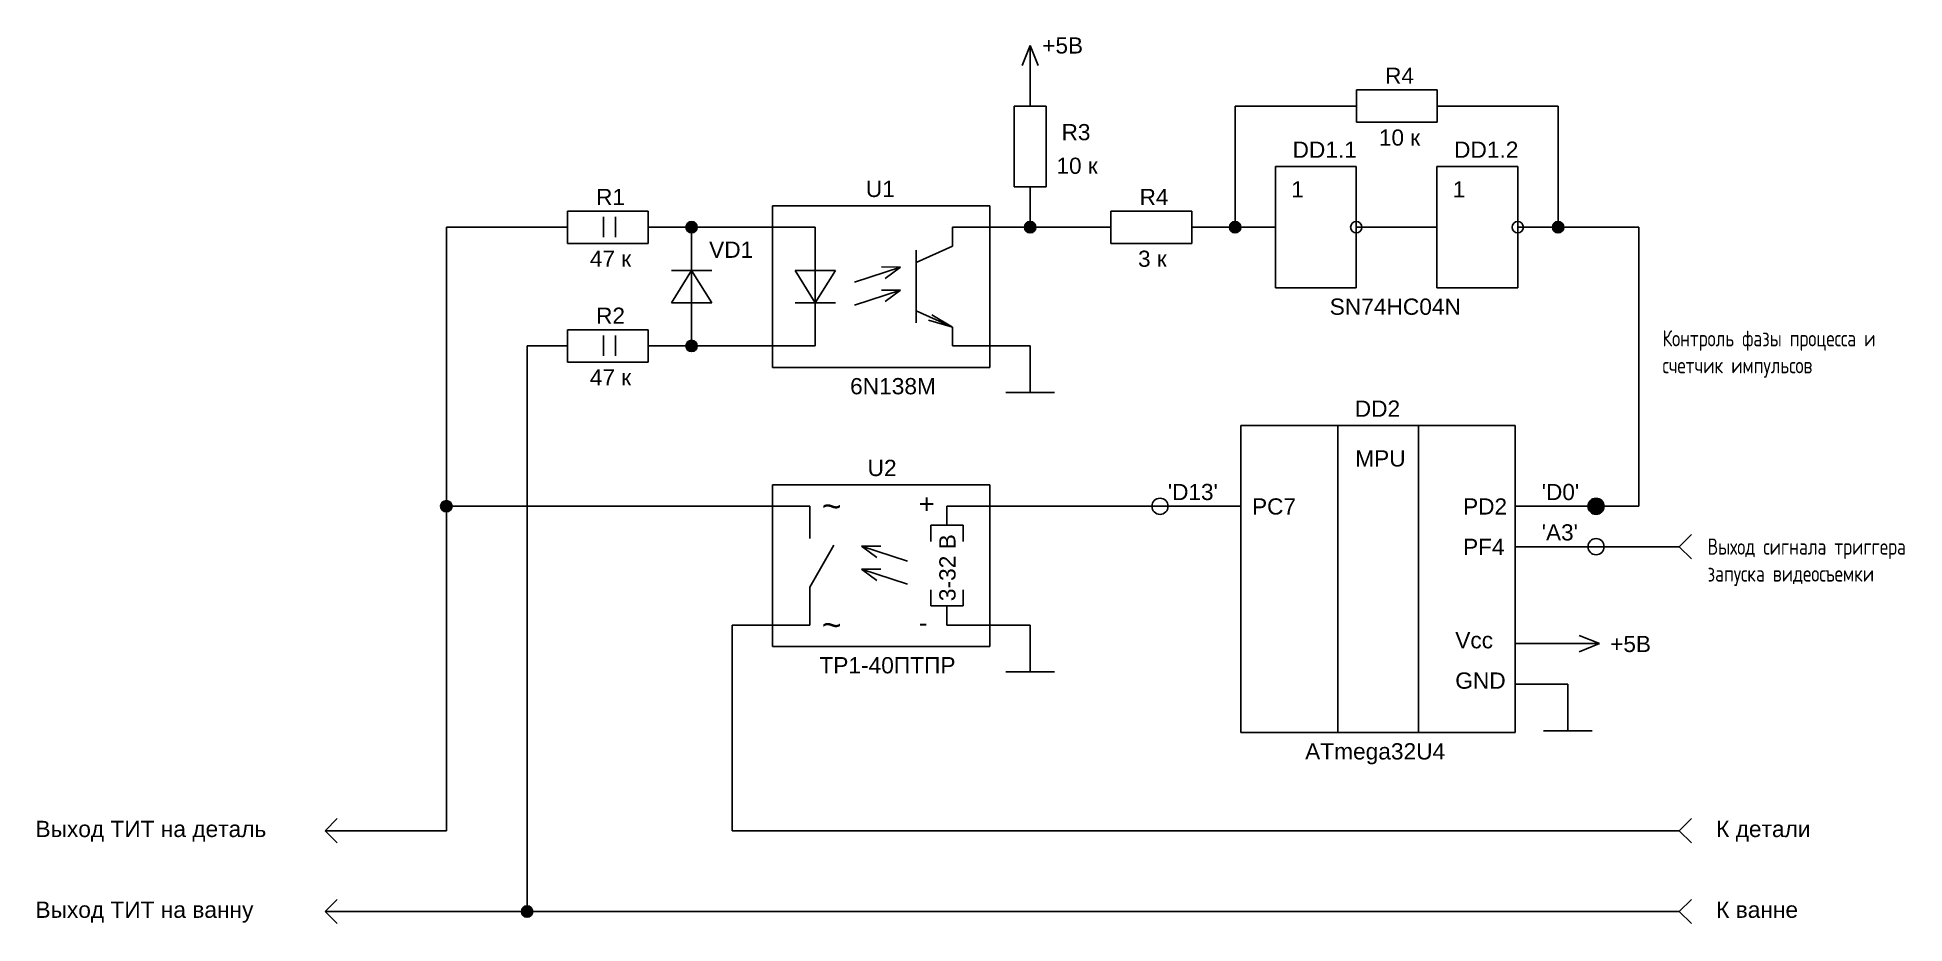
# Model space of a CAD drawing. Header units: millimetres. Extents: x 20 to 251, y 23 to 133.
import ezdxf

# ---------------------------------------------------------------- set-up
doc = ezdxf.new("R2010")
doc.units = ezdxf.units.MM
doc.layers.add('1', color=3, linetype='Continuous')
doc.styles.add('Annotative', font='romans.shx', dxfattribs={"width": 0.75})
doc.styles.get("Standard").update_dxf_attribs({"font": ''})
doc.styles.get('Standard').set_extended_font_data('Arial')

msp = doc.modelspace()

# ---------------------------------------------------------------- hatches: boundary and pattern name
at = {"linetype": 'Continuous'}
h = msp.add_hatch(color=0, dxfattribs=at)
edge = h.paths.add_edge_path()
edge.add_arc((100.9, 109.5), 0.702, 359.64, 719.64)
h = msp.add_hatch(color=0, dxfattribs=at)
edge = h.paths.add_edge_path()
edge.add_arc((142.82, 109.5), 0.702, 359.64, 719.64)
h = msp.add_hatch(color=0, dxfattribs=at)
edge = h.paths.add_edge_path()
edge.add_arc((168.2, 109.5), 0.702, 359.64, 719.64)
h = msp.add_hatch(color=0, dxfattribs=at)
edge = h.paths.add_edge_path()
edge.add_arc((208.2, 109.5), 0.702, 359.64, 719.64)
h = msp.add_hatch(color=0, dxfattribs=at)
edge = h.paths.add_edge_path()
edge.add_arc((100.9, 94.8), 0.702, 359.64, 719.64)
h = msp.add_hatch(color=0, dxfattribs=at)
edge = h.paths.add_edge_path()
edge.add_arc((70.52, 74.96), 0.702, 359.64, 719.64)
h = msp.add_hatch(color=256)
h.dxf.hatch_style = 1
edge = h.paths.add_edge_path()
edge.add_arc((212.9, 74.96), 1, 359.64, 719.64)
h = msp.add_hatch(color=0, dxfattribs=at)
edge = h.paths.add_edge_path()
edge.add_arc((80.52, 24.8), 0.702, 359.64, 719.64)

# ---------------------------------------------------------------- linework, layer by layer
at = {"color": 0}
for p, q in [((142.82, 132), (141.82, 129.5)), ((142.82, 124.5), (142.82, 132)), ((142.82, 132), (143.82, 129.5)), ((142.82, 124.5), (142.82, 129.5)), ((183.23, 126.5), (183.23, 122.5)), ((183.23, 126.5), (193.24, 126.5)), ((193.24, 126.5), (193.24, 122.5)), ((193.24, 124.5), (198.62, 124.5)), ((183.23, 122.5), (193.24, 122.5)), ((85.52, 111.5), (85.52, 107.5)), ((85.52, 111.5), (95.52, 111.5)), ((95.52, 111.5), (95.52, 107.5)), ((152.82, 111.5), (152.82, 107.5)), ((152.82, 111.5), (162.82, 111.5)), ((162.82, 111.5), (162.82, 107.5)), ((89.98, 110.77), (89.98, 108.27)), ((91.48, 110.77), (91.48, 108.27)), ((95.52, 109.5), (100.9, 109.5)), ((162.82, 109.5), (168.2, 109.5)), ((85.52, 107.5), (95.52, 107.5)), ((152.82, 107.5), (162.82, 107.5)), ((85.52, 96.8), (85.52, 92.8)), ((85.52, 96.8), (95.52, 96.8)), ((89.98, 96.08), (89.98, 93.58)), ((91.48, 96.08), (91.48, 93.58)), ((95.52, 96.8), (95.52, 92.8)), ((85.52, 92.8), (95.52, 92.8)), ((95.52, 94.8), (100.9, 94.8)), ((209.4, 57.96), (213.31, 57.96)), ((213.31, 57.96), (210.81, 58.96)), ((213.31, 57.96), (210.81, 56.96))]:
    msp.add_line(p, q, dxfattribs=at)
for p, q in [((140.82, 124.5), (144.82, 124.5)), ((140.82, 114.5), (140.82, 124.5)), ((144.82, 124.5), (144.82, 114.5)), ((178.23, 124.5), (168.2, 124.5)), ((168.2, 124.5), (168.2, 109.5)), ((178.23, 124.5), (183.23, 124.5)), ((198.62, 124.5), (208.2, 124.5)), ((208.2, 124.5), (208.2, 109.5)), ((173.2, 117), (173.2, 102)), ((183.2, 117), (173.2, 117)), ((183.2, 102), (183.2, 117)), ((193.2, 117), (193.2, 102)), ((203.2, 117), (193.2, 117)), ((203.2, 102), (203.2, 117)), ((144.82, 114.5), (140.82, 114.5)), ((142.82, 114.5), (142.82, 109.5)), ((110.9, 112.15), (137.82, 112.15)), ((110.9, 92.15), (110.9, 112.15)), ((137.82, 92.15), (137.82, 112.15)), ((80.52, 109.5), (70.52, 109.5)), ((70.52, 109.5), (70.52, 69.5)), ((80.52, 109.5), (85.52, 109.5)), ((100.9, 109.5), (100.9, 94.8)), ((105.9, 109.5), (100.9, 109.5)), ((110.9, 109.5), (105.9, 109.5)), ((116.21, 109.5), (110.9, 109.5)), ((116.21, 94.8), (116.21, 109.5)), ((133.21, 107.15), (133.21, 109.5)), ((137.82, 109.5), (133.21, 109.5)), ((137.82, 109.5), (142.82, 109.5)), ((147.82, 109.5), (142.82, 109.5)), ((147.82, 109.5), (152.82, 109.5)), ((173.2, 109.5), (168.2, 109.5)), ((188.2, 109.5), (183.2, 109.5)), ((193.2, 109.5), (188.2, 109.5)), ((208.2, 109.5), (203.2, 109.5)), ((208.2, 109.5), (218.2, 109.5)), ((218.2, 109.5), (218.2, 74.96)), ((128.71, 105.15), (133.21, 107.15)), ((128.71, 106.65), (128.71, 97.65)), ((103.4, 104.15), (98.4, 104.15)), ((100.9, 104.15), (98.4, 100.15)), ((100.9, 104.15), (103.4, 100.15)), ((116.21, 100.15), (113.71, 104.15)), ((118.71, 104.15), (113.71, 104.15)), ((116.21, 100.15), (118.71, 104.15)), ((126.78, 104.56), (121.07, 102.71)), ((126.78, 104.56), (124.41, 104.58)), ((126.78, 104.56), (124.87, 103.15)), ((173.2, 102), (183.2, 102)), ((193.2, 102), (203.2, 102)), ((103.4, 100.15), (98.4, 100.15)), ((118.71, 100.15), (113.71, 100.15)), ((126.78, 101.7), (121.07, 99.86)), ((126.78, 101.7), (124.41, 101.72)), ((126.78, 101.7), (124.87, 100.3)), ((128.71, 99.15), (133.21, 97.15)), ((133.21, 97.15), (130.22, 97.98)), ((133.21, 97.15), (130.66, 98.64)), ((133.21, 97.15), (133.21, 94.8)), ((80.52, 94.8), (85.52, 94.8)), ((80.52, 94.8), (80.52, 24.8)), ((105.9, 94.8), (100.9, 94.8)), ((110.9, 94.8), (105.9, 94.8)), ((116.21, 94.8), (110.9, 94.8)), ((137.82, 94.8), (133.21, 94.8)), ((137.82, 94.8), (142.82, 94.8)), ((142.82, 89.03), (142.82, 94.8)), ((110.9, 92.15), (137.82, 92.15)), ((168.9, 46.96), (168.9, 84.96)), ((168.9, 84.96), (202.9, 84.96)), ((180.9, 46.96), (180.9, 84.96)), ((190.9, 46.96), (190.9, 84.96)), ((202.9, 46.96), (202.9, 84.96)), ((137.82, 77.61), (110.9, 77.61)), ((110.9, 57.61), (110.9, 77.61)), ((137.82, 57.61), (137.82, 77.61)), ((110.9, 74.96), (70.52, 74.96)), ((110.9, 74.96), (115.52, 74.96)), ((115.52, 72.61), (115.52, 74.96)), ((115.52, 70.96), (115.52, 74.96)), ((132.52, 72.62), (132.52, 74.96)), ((132.52, 74.96), (137.82, 74.96)), ((137.82, 74.96), (155.4, 74.96)), ((155.4, 74.96), (168.9, 74.96)), ((202.9, 74.96), (218.2, 74.96)), ((130.52, 72.62), (134.52, 72.62)), ((130.52, 72.62), (130.52, 70.62)), ((134.52, 72.62), (134.52, 70.62)), ((70.52, 34.8), (70.52, 69.5)), ((115.52, 64.96), (118.52, 70.15)), ((121.94, 70.02), (124.31, 70.04)), ((121.94, 70.02), (127.65, 68.17)), ((121.94, 70.02), (123.85, 68.61)), ((202.9, 69.96), (223.2, 69.96)), ((223.2, 69.96), (224.7, 71.46)), ((223.2, 69.96), (224.7, 68.46)), ((121.94, 67.16), (124.31, 67.18)), ((121.94, 67.16), (127.65, 65.32)), ((121.94, 67.16), (123.85, 65.76)), ((115.52, 60.26), (115.52, 64.96)), ((115.52, 62.61), (115.52, 60.26)), ((130.52, 64.62), (130.52, 62.62)), ((134.52, 62.62), (130.52, 62.62)), ((132.52, 60.26), (132.52, 62.62)), ((134.52, 64.62), (134.52, 62.62)), ((110.9, 60.26), (105.9, 60.26)), ((105.9, 60.26), (105.9, 34.8)), ((110.9, 60.26), (115.52, 60.26)), ((132.52, 60.26), (137.82, 60.26)), ((137.82, 60.26), (142.82, 60.26)), ((142.82, 54.49), (142.82, 60.26)), ((209.4, 57.96), (202.9, 57.96)), ((137.82, 57.61), (110.9, 57.61)), ((209.4, 52.96), (202.9, 52.96)), ((209.4, 47.18), (209.4, 52.96)), ((168.9, 46.96), (180.9, 46.96)), ((168.9, 46.96), (180.9, 46.96)), ((180.9, 46.96), (190.9, 46.96)), ((190.9, 46.96), (202.9, 46.96)), ((55.52, 34.8), (57.02, 36.3)), ((55.52, 34.8), (57.02, 33.3)), ((55.52, 34.8), (60.52, 34.8)), ((60.52, 34.8), (70.52, 34.8)), ((105.9, 34.8), (223.2, 34.8)), ((223.2, 34.8), (224.7, 36.3)), ((223.2, 34.8), (224.7, 33.3)), ((55.52, 24.8), (57.02, 26.3)), ((223.2, 24.8), (224.7, 26.3)), ((55.52, 24.8), (57.02, 23.3)), ((55.52, 24.8), (60.52, 24.8)), ((60.52, 24.8), (223.2, 24.8)), ((223.2, 24.8), (224.7, 23.3))]:
    msp.add_line(p, q)
at = {"lineweight": 25}
for p, q in [((139.82, 89.03), (145.82, 89.03)), ((139.82, 54.49), (145.82, 54.49)), ((206.4, 47.18), (212.4, 47.18))]:
    msp.add_line(p, q, dxfattribs=at)
at = {"color": 0, "linetype": 'Continuous'}
for centre, radius in [((100.9, 109.5), 0.702), ((142.82, 109.5), 0.702), ((168.2, 109.5), 0.702), ((183.2, 109.5), 0.702), ((203.2, 109.5), 0.702), ((208.2, 109.5), 0.702), ((100.9, 94.8), 0.702), ((70.52, 74.96), 0.702), ((158.9, 74.96), 1), ((212.9, 74.96), 1), ((212.9, 69.96), 1), ((80.52, 24.8), 0.702)]:
    msp.add_circle(centre, radius, dxfattribs=at)

# ---------------------------------------------------------------- texts
for s, p in [('+5В', (144.32, 131)), ('R4', (186.78, 127.25)), ('R3', (146.71, 120.27)), ('10 к', (186.01, 119.6)), ('10 к', (146.08, 116.11)), ('R1', (89.07, 112.25)), ('R4', (156.37, 112.25)), ('1', (175.15, 113.19)), ('1', (195.15, 113.19)), ('47 к', (88.3, 104.6)), ('3 к', (156.18, 104.6)), ('R2', (89.07, 97.55)), ('47 к', (88.3, 89.91)), ("'D13'", (159.87, 75.73)), ("'D0'", (206.17, 75.73)), ("'A3'", (206.17, 70.73)), ('+5В', (214.65, 56.92))]:
    msp.add_text(s, height=2, dxfattribs=at).set_placement(p)
at = {"lineweight": 20}
for s, height, p in [('DD1.1', 2.013, (175.31, 118.09)), ('DD1.2', 2.013, (195.31, 118.09)), ('U1', 2.013, (122.47, 113.24)), ('VD1', 2.013, (103.06, 105.71)), ('SN74HC04N', 2.013, (179.91, 98.66)), ('6N138M', 2.013, (120.52, 88.82)), ('DD2', 2.013, (183.01, 86.04)), ('MPU', 2.013, (183.07, 79.88)), ('U2', 2.013, (122.69, 78.7)), ('PC7', 2, (170.3, 73.94)), ('PD2', 2, (196.44, 73.94)), ('PF4', 2, (196.44, 68.94)), ('Vcc', 2.013, (195.46, 57.38)), ('ТР1-40ПТПР', 2.013, (116.72, 54.28)), ('GND', 2.013, (195.46, 52.38)), ('ATmega32U4', 2.013, (176.87, 43.62)), ('Выход ТИТ на деталь', 2.0128, (19.64, 34.02)), ('К детали', 2.013, (227.77, 34.02)), ('Выход ТИТ на ванну', 2.0128, (19.64, 24.02)), ('К ванне', 2.013, (227.77, 24.02))]:
    msp.add_text(s, height=height, dxfattribs=at).set_placement(p)
msp.add_text('3-32 В', height=2.013, rotation=90, dxfattribs=at).set_placement((133.58, 63.22))
at = {"char_height": 2, "width": 30.3546, "attachment_point": 1, "style": 'Annotative'}
for s, insert in [('Контроль фазы процесса и счетчик импульсов', (221.12, 96.75)), ('Выход сигнала триггера запуска видеосъемки', (226.71, 70.97))]:
    msp.add_mtext(s, dxfattribs=dict(at, insert=insert))
at = {"layer": '1', "color": 0, "linetype": 'Continuous'}
for s, height, p in [('~', 3, (117.03, 73.5)), ('+', 2.41, (129.01, 74.06)), ('~', 3, (117.03, 58.81)), ('-', 2.41, (129.01, 59.37))]:
    msp.add_text(s, height=height, dxfattribs=at).set_placement(p)

doc.saveas('drawing.dxf')
